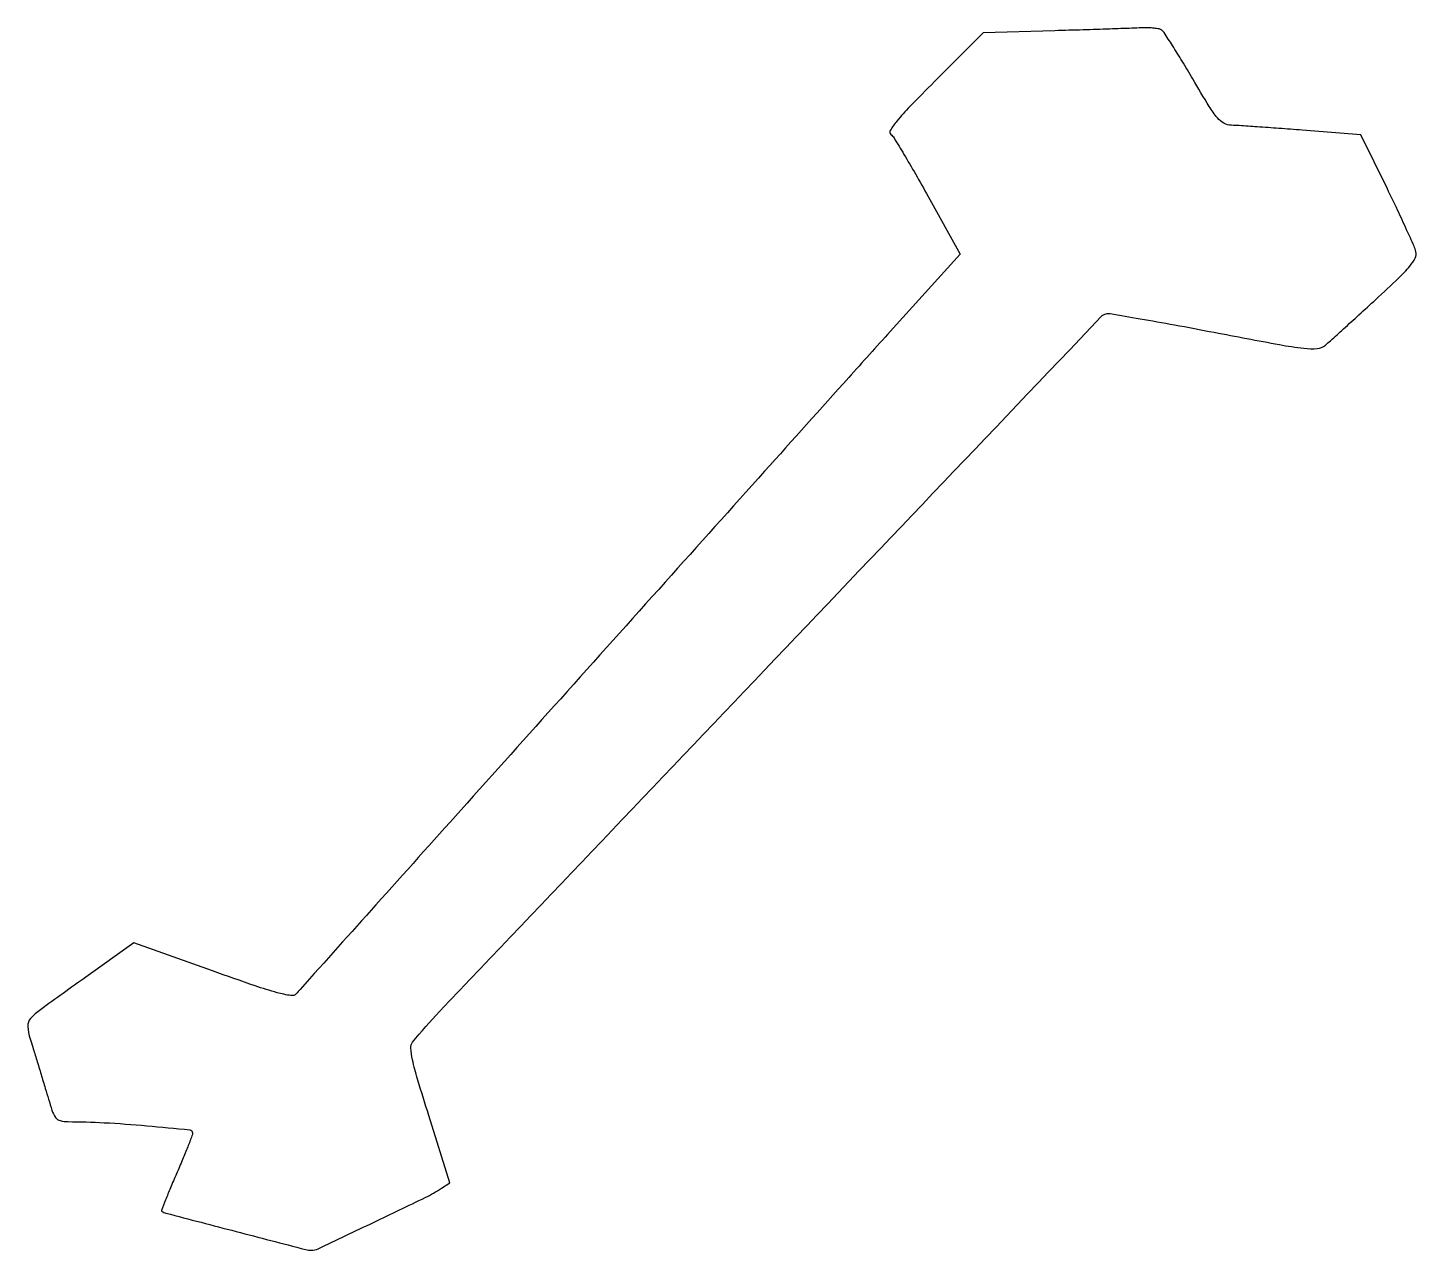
# Model space of a CAD drawing. Extents: x 1 to 356, y 1 to 313.
import ezdxf

# ---------------------------------------------------------------- set-up
doc = ezdxf.new("R2010")
doc.units = 0

msp = doc.modelspace()

# ---------------------------------------------------------------- linework, layer by layer
msp.add_lwpolyline([(263.261997, 312.044322), (245.023994, 311.5), (232.567085, 299.069961, 0.003942), (226.275023, 292.691686, 0.020254), (222.962021, 288.991206, 0.033157), (221.255575, 286.618092, 0.378504), (221.431778, 285.569961, -0.084967), (222.220533, 284.671932, -0.002667), (224.763206, 280.485802, -0.005126), (227.693092, 275.488273, -0.003522), (230.91694, 269.764685), (239.0805, 255.02937), (221.245498, 235.264685, 0.000551), (210.64525, 223.491457, 0.000081), (189.16033, 199.568376, 0.000091), (163.773496, 171.281053, 0.000078), (137.06429, 141.5, -0.000023), (111.539225, 113.033008, -0.000038), (89.844519, 88.843822, -0.000004), (70.468395, 67.243483, -0.003343), (69.483147, 66.15982, -0.251895), (68.110508, 65.685477, -0.026311), (64.666249, 66.431876, -0.016297), (58.990466, 68.178954, -0.002666), (48.134269, 71.976874), (28.020326, 79.134108), (15.760163, 70.404124, 0.001524), (4.134981, 62.072762, 0.05262), (1.626522, 59.827832, 0.201392), (0.926806, 57.838199, 0.063391), (1.52202, 54.673525, -0.003107), (2.207812, 52.505094, -0.000958), (3.21466, 49.229098, -0.000958), (4.32684, 45.56036, -0.001052), (5.390548, 42, 0.005173), (7.097973, 36.452138, 0.072893), (8.009563, 34.586189, 0.1797), (9.170667, 33.765607, 0.064996), (11.205283, 33.5, -0.013965), (20.426772, 33.2424, -0.00847), (31.313454, 32.448516, -0.002057), (42.297072, 31.414702, -0.385804), (43, 30.639307, -0.090056), (42.859687, 29.866596, -0.003358), (41.798333, 27.097143, -0.005989), (40.476533, 23.832093, -0.004165), (38.90922, 20.175858, 0.003732), (37.365258, 16.582712, 0.006147), (36.12021, 13.519749, 0.00154), (35.08454, 10.855168, 0.347709), (35.15922, 10.615138, 0.086434), (36.225362, 10.129459, 0.000175), (54.13039, 5.468405, 0.000228), (71.883633, 0.86216, 0.065289), (73.399112, 0.674792, 0.108981), (75.08147, 1.058933, 0.000673), (89.257073, 7.78349, 0.001863), (102.463956, 14.130766, 0.032087), (106.631885, 16.494458), (108.776792, 17.899854), (103.364122, 35.068216, -0.003167), (100.494152, 44.376647, -0.018841), (99.210816, 49.298569, -0.033881), (98.758801, 52.29653, -0.193429), (99.225726, 53.804756, -0.019653), (106.076217, 61.58923, -0.000073), (189.168831, 148.819047, -0.000011), (275.155534, 239.056737, -0.145987), (276.447159, 239.795533, -0.099514), (277.425377, 239.82613, -0.00081), (285.071834, 238.523593, -0.002875), (293.852326, 236.961203, -0.001841), (304.032463, 235.050522, 0.001334), (320.669988, 231.910383, 0.017073), (326.942377, 230.964106, 0.048782), (330.346452, 230.902464, 0.157032), (332.415141, 231.754989, 0.00792), (333.726632, 232.901225, 0.000671), (337.050005, 235.908097, 0.00089), (341.0034, 239.507502, 0.000689), (345.298391, 243.442787, 0.00471), (351.09547, 248.870661, 0.027147), (353.9727, 251.930953, 0.054794), (355.370017, 254.014203, 0.183841), (355.559704, 255.618141, 0.042733), (355.059659, 257.071767, 0.002619), (353.181246, 261.255881, 0.003882), (350.875911, 266.217271, 0.002863), (348.249683, 271.675354), (341.5, 285.5), (326.5, 286.662107, 0.0009), (320.533454, 287.113558, 0.001136), (315.012834, 287.508664, 0.000898), (310.380532, 287.821254, 0.009173), (308.458583, 287.912107, -0.116818), (306.50571, 288.434694, -0.095031), (304.822029, 289.806127, -0.037757), (302.7308, 292.721319, -0.004205), (298.532965, 299.75, 0.0038), (295.81718, 304.305586, 0.005584), (293.355397, 308.264252, 0.002795), (291.215834, 311.579561, 0.098394), (290.574381, 312.234687, 0.103339), (289.915902, 312.508318, 0.020261), (288.6406, 312.69764, 0.020709), (287.110161, 312.797946, 0.017899), (285.5, 312.779009, -0.003271), (283.012604, 312.676936, -0.000361), (277.317587, 312.484669, -0.000441), (270.538406, 312.266683, -0.000357)], format="xyb", close=True)

doc.saveas('drawing.dxf')
